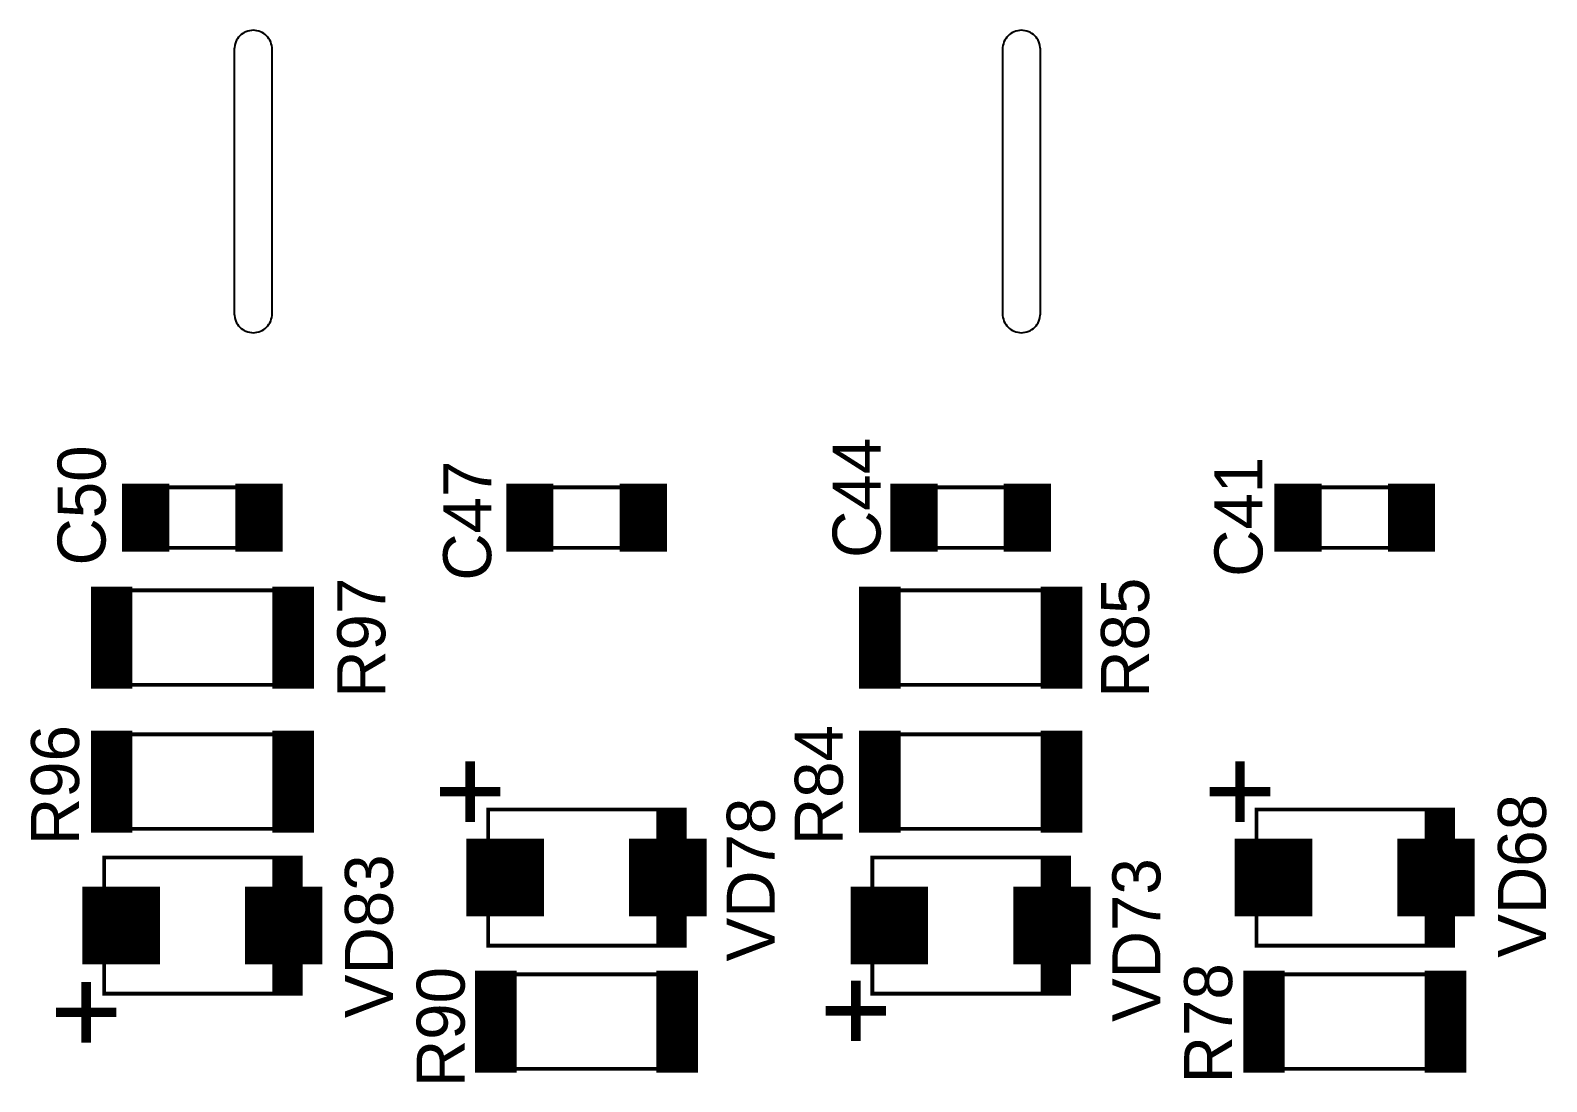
# Model space of a CAD drawing. Extents: x 25 to 880, y 8 to 306.
# Drawn here: x 568.8 to 619, y 185.8 to 220.6 of the extents above; entities that cross this region are included whole.
import ezdxf
from ezdxf.enums import TextEntityAlignment as Align

# ---------------------------------------------------------------- set-up
doc = ezdxf.new("R2010")
doc.units = 0
doc.header["$MEASUREMENT"] = 0
for name, color, linetype in [('BOARD', 7, 'Continuous'), ('BOT', 7, 'Continuous'), ('BOT_ASY', 7, 'Continuous')]:
    doc.layers.add(name, color=color, linetype=linetype)

msp = doc.modelspace()

# ---------------------------------------------------------------- linework, layer by layer
at = {"layer": 'BOARD'}
for points in [[(576.8425, 211.1763), (576.8425, 219.9263, 0.414214), (576.2175, 220.5513, 0.414214), (575.5925, 219.9263), (575.5925, 211.1763, 0.414214), (576.2175, 210.5513, 0.414214)], [(602.2425, 211.1763), (602.2425, 219.9263, 0.414214), (601.6175, 220.5513, 0.414214), (600.9925, 219.9263), (600.9925, 211.1763, 0.414214), (601.6175, 210.5513, 0.414214)]]:
    msp.add_lwpolyline(points, format="xyb", close=True, dxfattribs=at)
at = {"layer": 'BOT', "const_width": 0.125}
for points in [[(571.9437, 203.375), (573.3812, 203.375), (573.3812, 205.5), (571.9437, 205.5)], [(575.6937, 203.375), (577.1312, 203.375), (577.1312, 205.5), (575.6937, 205.5)], [(584.6437, 203.375), (586.0812, 203.375), (586.0812, 205.5), (584.6437, 205.5)], [(588.3937, 203.375), (589.8312, 203.375), (589.8312, 205.5), (588.3937, 205.5)], [(597.3437, 203.375), (598.7812, 203.375), (598.7812, 205.5), (597.3437, 205.5)], [(601.0937, 203.375), (602.5312, 203.375), (602.5312, 205.5), (601.0937, 205.5)], [(610.0437, 203.375), (611.4812, 203.375), (611.4812, 205.5), (610.0437, 205.5)], [(613.7937, 203.375), (615.2312, 203.375), (615.2312, 205.5), (613.7937, 205.5)], [(570.9125, 198.8438), (572.1625, 198.8438), (572.1625, 202.0937), (570.9125, 202.0937)], [(576.9125, 198.8438), (578.1625, 198.8438), (578.1625, 202.0937), (576.9125, 202.0937)], [(596.3125, 198.8438), (597.5625, 198.8438), (597.5625, 202.0937), (596.3125, 202.0937)], [(602.3125, 198.8438), (603.5625, 198.8438), (603.5625, 202.0937), (602.3125, 202.0937)], [(570.9125, 194.0813), (572.1625, 194.0813), (572.1625, 197.3313), (570.9125, 197.3313)], [(576.9125, 194.0813), (578.1625, 194.0813), (578.1625, 197.3313), (576.9125, 197.3313)], [(596.3125, 194.0813), (597.5625, 194.0813), (597.5625, 197.3313), (596.3125, 197.3313)], [(602.3125, 194.0813), (603.5625, 194.0813), (603.5625, 197.3313), (602.3125, 197.3313)], [(583.3312, 191.3125), (585.7687, 191.3125), (585.7687, 193.75), (583.3312, 193.75)], [(588.7062, 191.3125), (591.1437, 191.3125), (591.1437, 193.75), (588.7062, 193.75)], [(608.7312, 191.3125), (611.1687, 191.3125), (611.1687, 193.75), (608.7312, 193.75)], [(614.1062, 191.3125), (616.5437, 191.3125), (616.5437, 193.75), (614.1062, 193.75)], [(570.6312, 189.725), (573.0687, 189.725), (573.0687, 192.1625), (570.6312, 192.1625)], [(576.0062, 189.725), (578.4437, 189.725), (578.4437, 192.1625), (576.0062, 192.1625)], [(596.0312, 189.725), (598.4687, 189.725), (598.4687, 192.1625), (596.0312, 192.1625)], [(601.4062, 189.725), (603.8437, 189.725), (603.8437, 192.1625), (601.4062, 192.1625)], [(583.6125, 186.1438), (584.8625, 186.1438), (584.8625, 189.3938), (583.6125, 189.3938)], [(589.6125, 186.1438), (590.8625, 186.1438), (590.8625, 189.3938), (589.6125, 189.3938)], [(609.0125, 186.1438), (610.2625, 186.1438), (610.2625, 189.3938), (609.0125, 189.3938)], [(615.0125, 186.1438), (616.2625, 186.1438), (616.2625, 189.3938), (615.0125, 189.3938)]]:
    msp.add_lwpolyline(points, close=True, dxfattribs=at)
for points in [[(572.05, 203.375), (572.05, 205.5)], [(572.175, 203.375), (572.175, 205.5)], [(572.3, 203.375), (572.3, 205.5)], [(572.425, 203.375), (572.425, 205.5)], [(572.55, 203.375), (572.55, 205.5)], [(572.675, 203.375), (572.675, 205.5)], [(572.8, 203.375), (572.8, 205.5)], [(572.925, 203.375), (572.925, 205.5)], [(573.05, 203.375), (573.05, 205.5)], [(573.175, 203.375), (573.175, 205.5)], [(573.3, 203.375), (573.3, 205.5)], [(575.8, 203.375), (575.8, 205.5)], [(575.925, 203.375), (575.925, 205.5)], [(576.05, 203.375), (576.05, 205.5)], [(576.175, 203.375), (576.175, 205.5)], [(576.3, 203.375), (576.3, 205.5)], [(576.425, 203.375), (576.425, 205.5)], [(576.55, 203.375), (576.55, 205.5)], [(576.675, 203.375), (576.675, 205.5)], [(576.8, 203.375), (576.8, 205.5)], [(576.925, 203.375), (576.925, 205.5)], [(577.05, 203.375), (577.05, 205.5)], [(584.675, 203.375), (584.675, 205.5)], [(584.8, 203.375), (584.8, 205.5)], [(584.925, 203.375), (584.925, 205.5)], [(585.05, 203.375), (585.05, 205.5)], [(585.175, 203.375), (585.175, 205.5)], [(585.3, 203.375), (585.3, 205.5)], [(585.425, 203.375), (585.425, 205.5)], [(585.55, 203.375), (585.55, 205.5)], [(585.675, 203.375), (585.675, 205.5)], [(585.8, 203.375), (585.8, 205.5)], [(585.925, 203.375), (585.925, 205.5)], [(586.05, 203.375), (586.05, 205.5)], [(588.425, 203.375), (588.425, 205.5)], [(588.55, 203.375), (588.55, 205.5)], [(588.675, 203.375), (588.675, 205.5)], [(588.8, 203.375), (588.8, 205.5)], [(588.925, 203.375), (588.925, 205.5)], [(589.05, 203.375), (589.05, 205.5)], [(589.175, 203.375), (589.175, 205.5)], [(589.3, 203.375), (589.3, 205.5)], [(589.425, 203.375), (589.425, 205.5)], [(589.55, 203.375), (589.55, 205.5)], [(589.675, 203.375), (589.675, 205.5)], [(589.8, 203.375), (589.8, 205.5)], [(597.425, 203.375), (597.425, 205.5)], [(597.55, 203.375), (597.55, 205.5)], [(597.675, 203.375), (597.675, 205.5)], [(597.8, 203.375), (597.8, 205.5)], [(597.925, 203.375), (597.925, 205.5)], [(598.05, 203.375), (598.05, 205.5)], [(598.175, 203.375), (598.175, 205.5)], [(598.3, 203.375), (598.3, 205.5)], [(598.425, 203.375), (598.425, 205.5)], [(598.55, 203.375), (598.55, 205.5)], [(598.675, 203.375), (598.675, 205.5)], [(601.175, 203.375), (601.175, 205.5)], [(601.3, 203.375), (601.3, 205.5)], [(601.425, 203.375), (601.425, 205.5)], [(601.55, 203.375), (601.55, 205.5)], [(601.675, 203.375), (601.675, 205.5)], [(601.8, 203.375), (601.8, 205.5)], [(601.925, 203.375), (601.925, 205.5)], [(602.05, 203.375), (602.05, 205.5)], [(602.175, 203.375), (602.175, 205.5)], [(602.3, 203.375), (602.3, 205.5)], [(602.425, 203.375), (602.425, 205.5)], [(610.05, 203.375), (610.05, 205.5)], [(610.175, 203.375), (610.175, 205.5)], [(610.3, 203.375), (610.3, 205.5)], [(610.425, 203.375), (610.425, 205.5)], [(610.55, 203.375), (610.55, 205.5)], [(610.675, 203.375), (610.675, 205.5)], [(610.8, 203.375), (610.8, 205.5)], [(610.925, 203.375), (610.925, 205.5)], [(611.05, 203.375), (611.05, 205.5)], [(611.175, 203.375), (611.175, 205.5)], [(611.3, 203.375), (611.3, 205.5)], [(611.425, 203.375), (611.425, 205.5)], [(613.8, 203.375), (613.8, 205.5)], [(613.925, 203.375), (613.925, 205.5)], [(614.05, 203.375), (614.05, 205.5)], [(614.175, 203.375), (614.175, 205.5)], [(614.3, 203.375), (614.3, 205.5)], [(614.425, 203.375), (614.425, 205.5)], [(614.55, 203.375), (614.55, 205.5)], [(614.675, 203.375), (614.675, 205.5)], [(614.8, 203.375), (614.8, 205.5)], [(614.925, 203.375), (614.925, 205.5)], [(615.05, 203.375), (615.05, 205.5)], [(615.175, 203.375), (615.175, 205.5)], [(570.925, 198.8438), (570.925, 202.0937)], [(571.05, 198.8438), (571.05, 202.0937)], [(571.175, 198.8438), (571.175, 202.0937)], [(571.3, 198.8438), (571.3, 202.0937)], [(571.425, 198.8438), (571.425, 202.0937)], [(571.55, 198.8438), (571.55, 202.0937)], [(571.675, 198.8438), (571.675, 202.0937)], [(571.8, 198.8438), (571.8, 202.0937)], [(571.925, 198.8438), (571.925, 202.0937)], [(572.05, 198.8438), (572.05, 202.0937)], [(576.925, 198.8438), (576.925, 202.0937)], [(577.05, 198.8438), (577.05, 202.0937)], [(577.175, 198.8438), (577.175, 202.0937)], [(577.3, 198.8438), (577.3, 202.0937)], [(577.425, 198.8438), (577.425, 202.0937)], [(577.55, 198.8438), (577.55, 202.0937)], [(577.675, 198.8438), (577.675, 202.0937)], [(577.8, 198.8438), (577.8, 202.0937)], [(577.925, 198.8438), (577.925, 202.0937)], [(578.05, 198.8438), (578.05, 202.0937)], [(596.425, 198.8438), (596.425, 202.0937)], [(596.55, 198.8438), (596.55, 202.0937)], [(596.675, 198.8438), (596.675, 202.0937)], [(596.8, 198.8438), (596.8, 202.0937)], [(596.925, 198.8438), (596.925, 202.0937)], [(597.05, 198.8438), (597.05, 202.0937)], [(597.175, 198.8438), (597.175, 202.0937)], [(597.3, 198.8438), (597.3, 202.0937)], [(597.425, 198.8438), (597.425, 202.0937)], [(597.55, 198.8438), (597.55, 202.0937)], [(602.425, 198.8438), (602.425, 202.0937)], [(602.55, 198.8438), (602.55, 202.0937)], [(602.675, 198.8438), (602.675, 202.0937)], [(602.8, 198.8438), (602.8, 202.0937)], [(602.925, 198.8438), (602.925, 202.0937)], [(603.05, 198.8438), (603.05, 202.0937)], [(603.175, 198.8438), (603.175, 202.0937)], [(603.3, 198.8438), (603.3, 202.0937)], [(603.425, 198.8438), (603.425, 202.0937)], [(603.55, 198.8438), (603.55, 202.0937)], [(570.925, 194.0813), (570.925, 197.3313)], [(571.05, 194.0813), (571.05, 197.3313)], [(571.175, 194.0813), (571.175, 197.3313)], [(571.3, 194.0813), (571.3, 197.3313)], [(571.425, 194.0813), (571.425, 197.3313)], [(571.55, 194.0813), (571.55, 197.3313)], [(571.675, 194.0813), (571.675, 197.3313)], [(571.8, 194.0813), (571.8, 197.3313)], [(571.925, 194.0813), (571.925, 197.3313)], [(572.05, 194.0813), (572.05, 197.3313)], [(576.925, 194.0813), (576.925, 197.3313)], [(577.05, 194.0813), (577.05, 197.3313)], [(577.175, 194.0813), (577.175, 197.3313)], [(577.3, 194.0813), (577.3, 197.3313)], [(577.425, 194.0813), (577.425, 197.3313)], [(577.55, 194.0813), (577.55, 197.3313)], [(577.675, 194.0813), (577.675, 197.3313)], [(577.8, 194.0813), (577.8, 197.3313)], [(577.925, 194.0813), (577.925, 197.3313)], [(578.05, 194.0813), (578.05, 197.3313)], [(596.425, 194.0813), (596.425, 197.3313)], [(596.55, 194.0813), (596.55, 197.3313)], [(596.675, 194.0813), (596.675, 197.3313)], [(596.8, 194.0813), (596.8, 197.3313)], [(596.925, 194.0813), (596.925, 197.3313)], [(597.05, 194.0813), (597.05, 197.3313)], [(597.175, 194.0813), (597.175, 197.3313)], [(597.3, 194.0813), (597.3, 197.3313)], [(597.425, 194.0813), (597.425, 197.3313)], [(597.55, 194.0813), (597.55, 197.3313)], [(602.425, 194.0813), (602.425, 197.3313)], [(602.55, 194.0813), (602.55, 197.3313)], [(602.675, 194.0813), (602.675, 197.3313)], [(602.8, 194.0813), (602.8, 197.3313)], [(602.925, 194.0813), (602.925, 197.3313)], [(603.05, 194.0813), (603.05, 197.3313)], [(603.175, 194.0813), (603.175, 197.3313)], [(603.3, 194.0813), (603.3, 197.3313)], [(603.425, 194.0813), (603.425, 197.3313)], [(603.55, 194.0813), (603.55, 197.3313)], [(583.425, 191.3125), (583.425, 193.75)], [(583.55, 191.3125), (583.55, 193.75)], [(583.675, 191.3125), (583.675, 193.75)], [(583.8, 191.3125), (583.8, 193.75)], [(583.925, 191.3125), (583.925, 193.75)], [(584.05, 191.3125), (584.05, 193.75)], [(584.175, 191.3125), (584.175, 193.75)], [(584.3, 191.3125), (584.3, 193.75)], [(584.425, 191.3125), (584.425, 193.75)], [(584.55, 191.3125), (584.55, 193.75)], [(584.675, 191.3125), (584.675, 193.75)], [(584.8, 191.3125), (584.8, 193.75)], [(584.925, 191.3125), (584.925, 193.75)], [(585.05, 191.3125), (585.05, 193.75)], [(585.175, 191.3125), (585.175, 193.75)], [(585.3, 191.3125), (585.3, 193.75)], [(585.425, 191.3125), (585.425, 193.75)], [(585.55, 191.3125), (585.55, 193.75)], [(585.675, 191.3125), (585.675, 193.75)], [(588.8, 191.3125), (588.8, 193.75)], [(588.925, 191.3125), (588.925, 193.75)], [(589.05, 191.3125), (589.05, 193.75)], [(589.175, 191.3125), (589.175, 193.75)], [(589.3, 191.3125), (589.3, 193.75)], [(589.425, 191.3125), (589.425, 193.75)], [(589.55, 191.3125), (589.55, 193.75)], [(589.675, 191.3125), (589.675, 193.75)], [(589.8, 191.3125), (589.8, 193.75)], [(589.925, 191.3125), (589.925, 193.75)], [(590.05, 191.3125), (590.05, 193.75)], [(590.175, 191.3125), (590.175, 193.75)], [(590.3, 191.3125), (590.3, 193.75)], [(590.425, 191.3125), (590.425, 193.75)], [(590.55, 191.3125), (590.55, 193.75)], [(590.675, 191.3125), (590.675, 193.75)], [(590.8, 191.3125), (590.8, 193.75)], [(590.925, 191.3125), (590.925, 193.75)], [(591.05, 191.3125), (591.05, 193.75)], [(608.8, 191.3125), (608.8, 193.75)], [(608.925, 191.3125), (608.925, 193.75)], [(609.05, 191.3125), (609.05, 193.75)], [(609.175, 191.3125), (609.175, 193.75)], [(609.3, 191.3125), (609.3, 193.75)], [(609.425, 191.3125), (609.425, 193.75)], [(609.55, 191.3125), (609.55, 193.75)], [(609.675, 191.3125), (609.675, 193.75)], [(609.8, 191.3125), (609.8, 193.75)], [(609.925, 191.3125), (609.925, 193.75)], [(610.05, 191.3125), (610.05, 193.75)], [(610.175, 191.3125), (610.175, 193.75)], [(610.3, 191.3125), (610.3, 193.75)], [(610.425, 191.3125), (610.425, 193.75)], [(610.55, 191.3125), (610.55, 193.75)], [(610.675, 191.3125), (610.675, 193.75)], [(610.8, 191.3125), (610.8, 193.75)], [(610.925, 191.3125), (610.925, 193.75)], [(611.05, 191.3125), (611.05, 193.75)], [(614.175, 191.3125), (614.175, 193.75)], [(614.3, 191.3125), (614.3, 193.75)], [(614.425, 191.3125), (614.425, 193.75)], [(614.55, 191.3125), (614.55, 193.75)], [(614.675, 191.3125), (614.675, 193.75)], [(614.8, 191.3125), (614.8, 193.75)], [(614.925, 191.3125), (614.925, 193.75)], [(615.05, 191.3125), (615.05, 193.75)], [(615.175, 191.3125), (615.175, 193.75)], [(615.3, 191.3125), (615.3, 193.75)], [(615.425, 191.3125), (615.425, 193.75)], [(615.55, 191.3125), (615.55, 193.75)], [(615.675, 191.3125), (615.675, 193.75)], [(615.8, 191.3125), (615.8, 193.75)], [(615.925, 191.3125), (615.925, 193.75)], [(616.05, 191.3125), (616.05, 193.75)], [(616.175, 191.3125), (616.175, 193.75)], [(616.3, 191.3125), (616.3, 193.75)], [(616.425, 191.3125), (616.425, 193.75)], [(570.675, 189.725), (570.675, 192.1625)], [(570.8, 189.725), (570.8, 192.1625)], [(570.925, 189.725), (570.925, 192.1625)], [(571.05, 189.725), (571.05, 192.1625)], [(571.175, 189.725), (571.175, 192.1625)], [(571.3, 189.725), (571.3, 192.1625)], [(571.425, 189.725), (571.425, 192.1625)], [(571.55, 189.725), (571.55, 192.1625)], [(571.675, 189.725), (571.675, 192.1625)], [(571.8, 189.725), (571.8, 192.1625)], [(571.925, 189.725), (571.925, 192.1625)], [(572.05, 189.725), (572.05, 192.1625)], [(572.175, 189.725), (572.175, 192.1625)], [(572.3, 189.725), (572.3, 192.1625)], [(572.425, 189.725), (572.425, 192.1625)], [(572.55, 189.725), (572.55, 192.1625)], [(572.675, 189.725), (572.675, 192.1625)], [(572.8, 189.725), (572.8, 192.1625)], [(572.925, 189.725), (572.925, 192.1625)], [(573.05, 189.725), (573.05, 192.1625)], [(576.05, 189.725), (576.05, 192.1625)], [(576.175, 189.725), (576.175, 192.1625)], [(576.3, 189.725), (576.3, 192.1625)], [(576.425, 189.725), (576.425, 192.1625)], [(576.55, 189.725), (576.55, 192.1625)], [(576.675, 189.725), (576.675, 192.1625)], [(576.8, 189.725), (576.8, 192.1625)], [(576.925, 189.725), (576.925, 192.1625)], [(577.05, 189.725), (577.05, 192.1625)], [(577.175, 189.725), (577.175, 192.1625)], [(577.3, 189.725), (577.3, 192.1625)], [(577.425, 189.725), (577.425, 192.1625)], [(577.55, 189.725), (577.55, 192.1625)], [(577.675, 189.725), (577.675, 192.1625)], [(577.8, 189.725), (577.8, 192.1625)], [(577.925, 189.725), (577.925, 192.1625)], [(578.05, 189.725), (578.05, 192.1625)], [(578.175, 189.725), (578.175, 192.1625)], [(578.3, 189.725), (578.3, 192.1625)], [(578.425, 189.725), (578.425, 192.1625)], [(596.05, 189.725), (596.05, 192.1625)], [(596.175, 189.725), (596.175, 192.1625)], [(596.3, 189.725), (596.3, 192.1625)], [(596.425, 189.725), (596.425, 192.1625)], [(596.55, 189.725), (596.55, 192.1625)], [(596.675, 189.725), (596.675, 192.1625)], [(596.8, 189.725), (596.8, 192.1625)], [(596.925, 189.725), (596.925, 192.1625)], [(597.05, 189.725), (597.05, 192.1625)], [(597.175, 189.725), (597.175, 192.1625)], [(597.3, 189.725), (597.3, 192.1625)], [(597.425, 189.725), (597.425, 192.1625)], [(597.55, 189.725), (597.55, 192.1625)], [(597.675, 189.725), (597.675, 192.1625)], [(597.8, 189.725), (597.8, 192.1625)], [(597.925, 189.725), (597.925, 192.1625)], [(598.05, 189.725), (598.05, 192.1625)], [(598.175, 189.725), (598.175, 192.1625)], [(598.3, 189.725), (598.3, 192.1625)], [(598.425, 189.725), (598.425, 192.1625)], [(601.425, 189.725), (601.425, 192.1625)], [(601.55, 189.725), (601.55, 192.1625)], [(601.675, 189.725), (601.675, 192.1625)], [(601.8, 189.725), (601.8, 192.1625)], [(601.925, 189.725), (601.925, 192.1625)], [(602.05, 189.725), (602.05, 192.1625)], [(602.175, 189.725), (602.175, 192.1625)], [(602.3, 189.725), (602.3, 192.1625)], [(602.425, 189.725), (602.425, 192.1625)], [(602.55, 189.725), (602.55, 192.1625)], [(602.675, 189.725), (602.675, 192.1625)], [(602.8, 189.725), (602.8, 192.1625)], [(602.925, 189.725), (602.925, 192.1625)], [(603.05, 189.725), (603.05, 192.1625)], [(603.175, 189.725), (603.175, 192.1625)], [(603.3, 189.725), (603.3, 192.1625)], [(603.425, 189.725), (603.425, 192.1625)], [(603.55, 189.725), (603.55, 192.1625)], [(603.675, 189.725), (603.675, 192.1625)], [(603.8, 189.725), (603.8, 192.1625)], [(583.675, 186.1438), (583.675, 189.3938)], [(583.8, 186.1438), (583.8, 189.3938)], [(583.925, 186.1438), (583.925, 189.3938)], [(584.05, 186.1438), (584.05, 189.3938)], [(584.175, 186.1438), (584.175, 189.3938)], [(584.3, 186.1438), (584.3, 189.3938)], [(584.425, 186.1438), (584.425, 189.3938)], [(584.55, 186.1438), (584.55, 189.3938)], [(584.675, 186.1438), (584.675, 189.3938)], [(584.8, 186.1438), (584.8, 189.3938)], [(589.675, 186.1438), (589.675, 189.3938)], [(589.8, 186.1438), (589.8, 189.3938)], [(589.925, 186.1438), (589.925, 189.3938)], [(590.05, 186.1438), (590.05, 189.3938)], [(590.175, 186.1438), (590.175, 189.3938)], [(590.3, 186.1438), (590.3, 189.3938)], [(590.425, 186.1438), (590.425, 189.3938)], [(590.55, 186.1438), (590.55, 189.3938)], [(590.675, 186.1438), (590.675, 189.3938)], [(590.8, 186.1438), (590.8, 189.3938)], [(609.05, 186.1438), (609.05, 189.3938)], [(609.175, 186.1438), (609.175, 189.3938)], [(609.3, 186.1438), (609.3, 189.3938)], [(609.425, 186.1438), (609.425, 189.3938)], [(609.55, 186.1438), (609.55, 189.3938)], [(609.675, 186.1438), (609.675, 189.3938)], [(609.8, 186.1438), (609.8, 189.3938)], [(609.925, 186.1438), (609.925, 189.3938)], [(610.05, 186.1438), (610.05, 189.3938)], [(610.175, 186.1438), (610.175, 189.3938)], [(615.05, 186.1438), (615.05, 189.3938)], [(615.175, 186.1438), (615.175, 189.3938)], [(615.3, 186.1438), (615.3, 189.3938)], [(615.425, 186.1438), (615.425, 189.3938)], [(615.55, 186.1438), (615.55, 189.3938)], [(615.675, 186.1438), (615.675, 189.3938)], [(615.8, 186.1438), (615.8, 189.3938)], [(615.925, 186.1438), (615.925, 189.3938)], [(616.05, 186.1438), (616.05, 189.3938)], [(616.175, 186.1438), (616.175, 189.3938)]]:
    msp.add_lwpolyline(points, dxfattribs=at)
at = {"layer": 'BOT_ASY', "const_width": 0.125}
for points in [[(576.5375, 205.4375), (576.5375, 203.4375), (572.5375, 203.4375), (572.5375, 205.4375)], [(589.2375, 205.4375), (589.2375, 203.4375), (585.2375, 203.4375), (585.2375, 205.4375)], [(601.9375, 205.4375), (601.9375, 203.4375), (597.9375, 203.4375), (597.9375, 205.4375)], [(614.6375, 205.4375), (614.6375, 203.4375), (610.6375, 203.4375), (610.6375, 205.4375)], [(571.4125, 198.9062), (571.4125, 202.0312), (577.6625, 202.0312), (577.6625, 198.9062)], [(596.8125, 198.9062), (596.8125, 202.0312), (603.0625, 202.0312), (603.0625, 198.9062)], [(571.4125, 194.1438), (571.4125, 197.2688), (577.6625, 197.2688), (577.6625, 194.1438)], [(596.8125, 194.1438), (596.8125, 197.2688), (603.0625, 197.2688), (603.0625, 194.1438)], [(590.4875, 194.7837), (590.4875, 190.2787), (583.9875, 190.2787), (583.9875, 194.7837)], [(615.8875, 194.7837), (615.8875, 190.2787), (609.3875, 190.2787), (609.3875, 194.7837)], [(577.7875, 193.1962), (577.7875, 188.6912), (571.2875, 188.6912), (571.2875, 193.1962)], [(603.1875, 193.1962), (603.1875, 188.6912), (596.6875, 188.6912), (596.6875, 193.1962)], [(584.1125, 186.2063), (584.1125, 189.3313), (590.3625, 189.3313), (590.3625, 186.2063)], [(609.5125, 186.2063), (609.5125, 189.3313), (615.7625, 189.3313), (615.7625, 186.2063)]]:
    msp.add_lwpolyline(points, close=True, dxfattribs=at)
at = {"layer": 'BOT_ASY'}
for points, const_width in [([(583.3918, 196.3733), (583.3918, 194.3733)], 0.3125), ([(608.8415, 196.3733), (608.8415, 194.3733)], 0.3125), ([(584.3918, 195.3733), (582.3918, 195.3733)], 0.3125), ([(609.8415, 195.3733), (607.8415, 195.3733)], 0.3125), ([(589.6125, 194.7837), (589.6125, 190.2787)], 0.125), ([(589.7375, 194.7837), (589.7375, 190.2787)], 0.125), ([(589.8625, 194.7837), (589.8625, 190.2787)], 0.125), ([(589.9875, 194.7837), (589.9875, 190.2787)], 0.125), ([(590.1125, 194.7837), (590.1125, 190.2787)], 0.125), ([(590.2375, 194.7837), (590.2375, 190.2787)], 0.125), ([(590.3625, 194.7837), (590.3625, 190.2787)], 0.125), ([(615.0125, 194.7837), (615.0125, 190.2787)], 0.125), ([(615.1375, 194.7837), (615.1375, 190.2787)], 0.125), ([(615.2625, 194.7837), (615.2625, 190.2787)], 0.125), ([(615.3875, 194.7837), (615.3875, 190.2787)], 0.125), ([(615.5125, 194.7837), (615.5125, 190.2787)], 0.125), ([(615.6375, 194.7837), (615.6375, 190.2787)], 0.125), ([(615.7625, 194.7837), (615.7625, 190.2787)], 0.125), ([(576.9125, 193.1962), (576.9125, 188.6912)], 0.125), ([(577.0375, 193.1962), (577.0375, 188.6912)], 0.125), ([(577.1625, 193.1962), (577.1625, 188.6912)], 0.125), ([(577.2875, 193.1962), (577.2875, 188.6912)], 0.125), ([(577.4125, 193.1962), (577.4125, 188.6912)], 0.125), ([(577.5375, 193.1962), (577.5375, 188.6912)], 0.125), ([(577.6625, 193.1962), (577.6625, 188.6912)], 0.125), ([(602.3125, 193.1962), (602.3125, 188.6912)], 0.125), ([(602.4375, 193.1962), (602.4375, 188.6912)], 0.125), ([(602.5625, 193.1962), (602.5625, 188.6912)], 0.125), ([(602.6875, 193.1962), (602.6875, 188.6912)], 0.125), ([(602.8125, 193.1962), (602.8125, 188.6912)], 0.125), ([(602.9375, 193.1962), (602.9375, 188.6912)], 0.125), ([(603.0625, 193.1962), (603.0625, 188.6912)], 0.125), ([(570.6934, 189.0717), (570.6934, 187.0717)], 0.3125), ([(596.1431, 189.1246), (596.1431, 187.1246)], 0.3125), ([(571.6934, 188.0717), (569.6934, 188.0717)], 0.3125), ([(597.1431, 188.1246), (595.1431, 188.1246)], 0.3125)]:
    msp.add_lwpolyline(points, dxfattribs=dict(at, const_width=const_width))

# ---------------------------------------------------------------- texts
at = {"layer": 'BOT_ASY', "width": 1.019685}
for s, p in [('C50', (571.3351, 204.8362)), ('C44', (596.9601, 205.0862)), ('C47', (584.0851, 204.3362)), ('C41', (609.5851, 204.4612)), ('R97', (580.5839, 200.4625)), ('R85', (605.8339, 200.4625)), ('R96', (570.4589, 195.5875)), ('R84', (595.7089, 195.5875)), ('VD78', (593.4601, 192.4625)), ('VD68', (618.9601, 192.5875)), ('VD83', (580.8351, 190.5875)), ('VD73', (606.2101, 190.4625)), ('R78', (608.5839, 187.7125)), ('R90', (583.2089, 187.5875))]:
    msp.add_text(s, height=1.5875, rotation=90, dxfattribs=at).set_placement(p, align=Align.CENTER)

doc.saveas('drawing.dxf')
